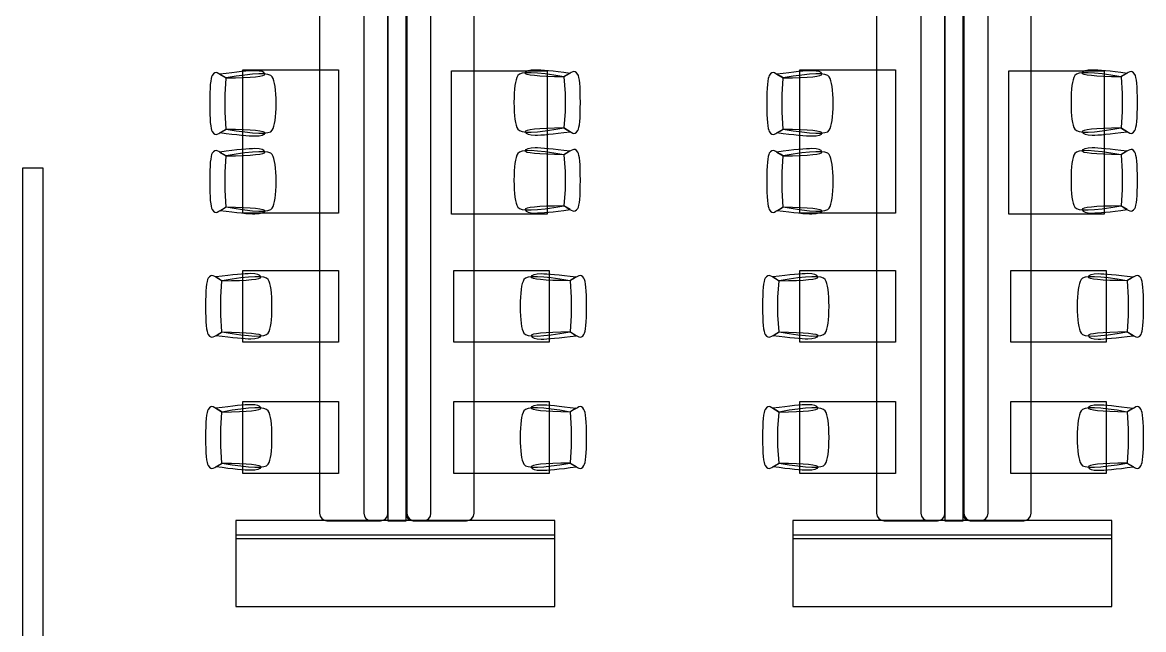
# Model space of a CAD drawing. Extents: x -101 to 1467, y -162 to 1113.
# Drawn here: x 420.7 to 772.4, y 306.6 to 497.2 of the extents above; entities that cross this region are included whole.
import ezdxf

# ---------------------------------------------------------------- set-up
doc = ezdxf.new("R2010")
doc.units = 0
doc.layers.add('Oakfire_Kenosha_2019_V3', color=7, linetype='CONTINUOUS')

msp = doc.modelspace()

# ---------------------------------------------------------------- linework, layer by layer
at = {"layer": 'Oakfire_Kenosha_2019_V3', "color": 7}
for points in [[(513.92, 693.38), (513.92, 343.15)], [(527.8, 693.38), (527.8, 343.15)], [(535.36, 343.15), (535.36, 693.38)], [(535.36, 343.15), (535.36, 693.38)], [(540.94, 693.38), (540.94, 343.15)], [(541.31, 693.38), (541.31, 343.15)], [(548.87, 343.15), (548.87, 693.38)], [(562.38, 343.15), (562.38, 693.38)], [(688.69, 693.38), (688.69, 343.15)], [(702.57, 693.38), (702.57, 343.15)], [(710.13, 343.15), (710.13, 693.38)], [(710.13, 343.15), (710.13, 693.38)], [(715.71, 693.38), (715.71, 343.15)], [(716.08, 693.38), (716.08, 343.15)], [(723.64, 343.15), (723.64, 693.38)], [(737.15, 343.15), (737.15, 693.38)], [(482.64, 481), (484.65, 479.8)], [(484.26, 474.65), (484.58, 479.77)], [(592.54, 481.34), (590.53, 480.14)], [(590.6, 480.17), (590.92, 474.88)], [(657.41, 481), (659.41, 479.8)], [(659.03, 474.65), (659.35, 479.77)], [(767.3, 481.34), (765.3, 480.14)], [(765.37, 480.17), (765.69, 474.88)], [(590.92, 474.88), (590.92, 469.27)], [(765.69, 474.88), (765.69, 469.27)], [(484.26, 469.04), (484.26, 474.65)], [(659.03, 469.04), (659.03, 474.65)], [(484.58, 463.75), (484.26, 469.04)], [(590.92, 469.27), (590.6, 464.15)], [(659.35, 463.75), (659.03, 469.04)], [(765.69, 469.27), (765.37, 464.15)], [(482.64, 462.57), (484.65, 463.78)], [(592.54, 462.92), (590.53, 464.12)], [(657.41, 462.57), (659.41, 463.78)], [(767.3, 462.92), (765.3, 464.12)], [(482.64, 456.55), (484.65, 455.35)], [(484.26, 450.2), (484.58, 455.33)], [(592.54, 456.9), (590.53, 455.7)], [(590.6, 455.72), (590.92, 450.44)], [(657.41, 456.55), (659.41, 455.35)], [(659.03, 450.2), (659.35, 455.33)], [(767.3, 456.9), (765.3, 455.7)], [(765.37, 455.72), (765.69, 450.44)], [(590.92, 450.44), (590.92, 444.83)], [(765.69, 450.44), (765.69, 444.83)], [(484.26, 444.59), (484.26, 450.2)], [(659.03, 444.59), (659.03, 450.2)], [(484.58, 439.3), (484.26, 444.59)], [(590.92, 444.83), (590.6, 439.7)], [(659.35, 439.3), (659.03, 444.59)], [(765.69, 444.83), (765.37, 439.7)], [(482.64, 438.13), (484.65, 439.33)], [(592.54, 438.47), (590.53, 439.67)], [(657.41, 438.13), (659.41, 439.33)], [(767.3, 438.47), (765.3, 439.67)], [(481.36, 417.33), (483.36, 416.13)], [(482.97, 410.97), (483.29, 416.1)], [(594.47, 417.33), (592.46, 416.12)], [(592.53, 416.15), (592.85, 410.86)], [(656.12, 417.33), (658.12, 416.13)], [(657.74, 410.97), (658.06, 416.1)], [(769.23, 417.33), (767.23, 416.12)], [(767.3, 416.15), (767.62, 410.86)], [(482.97, 405.36), (482.97, 410.97)], [(592.85, 410.86), (592.85, 405.25)], [(657.74, 405.36), (657.74, 410.97)], [(767.62, 410.86), (767.62, 405.25)], [(483.29, 400.08), (482.97, 405.36)], [(592.85, 405.25), (592.53, 400.13)], [(658.06, 400.08), (657.74, 405.36)], [(767.62, 405.25), (767.3, 400.13)], [(481.36, 398.9), (483.36, 400.1)], [(594.47, 398.9), (592.46, 400.1)], [(656.12, 398.9), (658.12, 400.1)], [(769.23, 398.9), (767.23, 400.1)], [(481.36, 376.16), (483.36, 374.95)], [(482.97, 369.8), (483.29, 374.93)], [(594.47, 376.15), (592.46, 374.95)], [(592.53, 374.98), (592.85, 369.69)], [(656.12, 376.16), (658.12, 374.95)], [(657.74, 369.8), (658.06, 374.93)], [(769.23, 376.15), (767.23, 374.95)], [(767.3, 374.98), (767.62, 369.69)], [(482.97, 364.19), (482.97, 369.8)], [(592.85, 369.69), (592.85, 364.08)], [(657.74, 364.19), (657.74, 369.8)], [(767.62, 369.69), (767.62, 364.08)], [(483.29, 358.91), (482.97, 364.19)], [(592.85, 364.08), (592.53, 358.95)], [(658.06, 358.91), (657.74, 364.19)], [(767.62, 364.08), (767.3, 358.95)], [(481.36, 357.73), (483.36, 358.93)], [(594.47, 357.73), (592.46, 358.93)], [(656.12, 357.73), (658.12, 358.93)], [(769.23, 357.73), (767.23, 358.93)], [(516.24, 340.83), (533.04, 340.83)], [(530.12, 340.83), (533.04, 340.83)], [(543.26, 340.83), (560.06, 340.83)], [(543.63, 340.83), (546.55, 340.83)], [(691.01, 340.83), (707.81, 340.83)], [(704.88, 340.83), (707.81, 340.83)], [(718.03, 340.83), (734.83, 340.83)], [(718.39, 340.83), (721.32, 340.83)]]:
    msp.add_lwpolyline(points, dxfattribs=at)
for points in [[(535.36, 340.83), (541.05, 340.83), (541.05, 695.69), (535.36, 695.69)], [(710.13, 340.83), (715.81, 340.83), (715.81, 695.69), (710.13, 695.69)], [(489.87, 482.41), (519.83, 482.41), (519.83, 437.39), (489.87, 437.39)], [(585.31, 437.06), (555.35, 437.06), (555.35, 482.09), (585.31, 482.09)], [(664.63, 482.41), (694.6, 482.41), (694.6, 437.39), (664.63, 437.39)], [(760.08, 437.06), (730.12, 437.06), (730.12, 482.09), (760.08, 482.09)], [(427.18, 451.54), (420.69, 451.54), (420.69, 231.31), (427.18, 231.31)], [(489.87, 419.37), (519.83, 419.37), (519.83, 396.86), (489.87, 396.86)], [(585.95, 396.86), (555.99, 396.86), (555.99, 419.37), (585.95, 419.37)], [(664.63, 419.37), (694.6, 419.37), (694.6, 396.86), (664.63, 396.86)], [(760.72, 396.86), (730.76, 396.86), (730.76, 419.37), (760.72, 419.37)], [(489.87, 378.2), (519.83, 378.2), (519.83, 355.69), (489.87, 355.69)], [(585.95, 355.69), (555.99, 355.69), (555.99, 378.2), (585.95, 378.2)], [(664.63, 378.2), (694.6, 378.2), (694.6, 355.69), (664.63, 355.69)], [(760.72, 355.69), (730.76, 355.69), (730.76, 378.2), (760.72, 378.2)], [(487.64, 335.25), (587.68, 335.25), (587.68, 340.94), (487.64, 340.94)], [(662.41, 335.25), (762.45, 335.25), (762.45, 340.94), (662.41, 340.94)], [(487.64, 313.86), (587.68, 313.86), (587.68, 336.33), (487.64, 336.33)], [(662.41, 313.86), (762.45, 313.86), (762.45, 336.33), (662.41, 336.33)]]:
    msp.add_lwpolyline(points, close=True, dxfattribs=at)
for points in [[(493.64, 482.06), (491.72, 482.07), (488.06, 481.71), (482.64, 481)], [(496.77, 481.02), (496.6, 481.71), (495.56, 482.06), (493.64, 482.06)], [(578.41, 481.37), (578.58, 482.06), (579.62, 482.41), (581.54, 482.41)], [(581.54, 482.41), (583.46, 482.41), (587.12, 482.06), (592.54, 481.34)], [(594.94, 480.94), (594.41, 481.75), (593.87, 482.01), (593.34, 481.75)], [(668.41, 482.06), (666.49, 482.07), (662.82, 481.71), (657.41, 481)], [(671.53, 481.02), (671.37, 481.71), (670.33, 482.06), (668.41, 482.06)], [(753.18, 481.37), (753.34, 482.06), (754.39, 482.41), (756.3, 482.41)], [(756.3, 482.41), (758.22, 482.41), (761.89, 482.06), (767.3, 481.34)], [(769.71, 480.94), (769.17, 481.75), (768.64, 482.01), (768.1, 481.75)], [(480.24, 480.6), (479.71, 479.8), (479.44, 476.86), (479.44, 471.79)], [(481.84, 481.4), (481.31, 481.67), (480.78, 481.4), (480.24, 480.6)], [(484.65, 479.8), (483.31, 480.6), (482.38, 481.13), (481.84, 481.4)], [(499.07, 480.2), (498.27, 481.53), (493.46, 481.4), (484.65, 479.8)], [(484.65, 479.8), (492.89, 479.92), (496.93, 480.33), (496.77, 481.02)], [(500.27, 471.79), (500.27, 476.06), (499.87, 478.86), (499.07, 480.2)], [(576.11, 480.54), (575.31, 479.21), (574.91, 476.41), (574.91, 472.13)], [(590.53, 480.14), (581.72, 481.75), (576.91, 481.88), (576.11, 480.54)], [(590.53, 480.14), (582.29, 480.27), (578.25, 480.68), (578.41, 481.37)], [(593.34, 481.75), (592.8, 481.48), (591.87, 480.94), (590.53, 480.14)], [(595.74, 472.13), (595.74, 477.21), (595.47, 480.14), (594.94, 480.94)], [(655.01, 480.6), (654.47, 479.8), (654.21, 476.86), (654.21, 471.79)], [(656.61, 481.4), (656.08, 481.67), (655.54, 481.4), (655.01, 480.6)], [(659.41, 479.8), (658.08, 480.6), (657.15, 481.13), (656.61, 481.4)], [(673.83, 480.2), (673.03, 481.53), (668.23, 481.4), (659.41, 479.8)], [(659.41, 479.8), (667.66, 479.92), (671.7, 480.33), (671.53, 481.02)], [(675.04, 471.79), (675.04, 476.06), (674.64, 478.86), (673.83, 480.2)], [(750.88, 480.54), (750.08, 479.21), (749.68, 476.41), (749.68, 472.13)], [(765.3, 480.14), (756.49, 481.75), (751.68, 481.88), (750.88, 480.54)], [(765.3, 480.14), (757.06, 480.27), (753.02, 480.68), (753.18, 481.37)], [(768.1, 481.75), (767.57, 481.48), (766.63, 480.94), (765.3, 480.14)], [(770.51, 472.13), (770.51, 477.21), (770.24, 480.14), (769.71, 480.94)], [(479.44, 471.79), (479.44, 466.71), (479.71, 463.78), (480.24, 462.97)], [(499.07, 463.37), (499.87, 464.71), (500.27, 467.51), (500.27, 471.79)], [(574.91, 472.13), (574.91, 467.86), (575.31, 465.06), (576.11, 463.72)], [(594.94, 463.32), (595.47, 464.12), (595.74, 467.06), (595.74, 472.13)], [(654.21, 471.79), (654.21, 466.71), (654.47, 463.78), (655.01, 462.97)], [(673.83, 463.37), (674.64, 464.71), (675.04, 467.51), (675.04, 471.79)], [(749.68, 472.13), (749.68, 467.86), (750.08, 465.06), (750.88, 463.72)], [(769.71, 463.32), (770.24, 464.12), (770.51, 467.06), (770.51, 472.13)], [(480.24, 462.97), (480.78, 462.17), (481.31, 461.91), (481.84, 462.17)], [(481.84, 462.17), (482.38, 462.44), (483.31, 462.97), (484.65, 463.78)], [(493.64, 461.51), (491.72, 461.5), (488.06, 461.86), (482.64, 462.57)], [(484.65, 463.78), (493.46, 462.17), (498.27, 462.04), (499.07, 463.37)], [(484.65, 463.78), (492.89, 463.65), (496.93, 463.24), (496.77, 462.55)], [(496.77, 462.55), (496.6, 461.86), (495.56, 461.51), (493.64, 461.51)], [(576.11, 463.72), (576.91, 462.39), (581.72, 462.52), (590.53, 464.12)], [(590.53, 464.12), (582.29, 464), (578.25, 463.59), (578.41, 462.9)], [(578.41, 462.9), (578.58, 462.21), (579.62, 461.86), (581.54, 461.85)], [(581.54, 461.85), (583.46, 461.85), (587.12, 462.21), (592.54, 462.92)], [(590.53, 464.12), (591.87, 463.32), (592.8, 462.79), (593.34, 462.52)], [(593.34, 462.52), (593.87, 462.25), (594.41, 462.52), (594.94, 463.32)], [(655.01, 462.97), (655.54, 462.17), (656.08, 461.91), (656.61, 462.17)], [(656.61, 462.17), (657.15, 462.44), (658.08, 462.97), (659.41, 463.78)], [(668.41, 461.51), (666.49, 461.5), (662.82, 461.86), (657.41, 462.57)], [(659.41, 463.78), (668.23, 462.17), (673.03, 462.04), (673.83, 463.37)], [(659.41, 463.78), (667.66, 463.65), (671.7, 463.24), (671.53, 462.55)], [(671.53, 462.55), (671.37, 461.86), (670.33, 461.51), (668.41, 461.51)], [(750.88, 463.72), (751.68, 462.39), (756.49, 462.52), (765.3, 464.12)], [(765.3, 464.12), (757.06, 464), (753.02, 463.59), (753.18, 462.9)], [(753.18, 462.9), (753.34, 462.21), (754.39, 461.86), (756.3, 461.85)], [(756.3, 461.85), (758.22, 461.85), (761.89, 462.21), (767.3, 462.92)], [(765.3, 464.12), (766.63, 463.32), (767.57, 462.79), (768.1, 462.52)], [(768.1, 462.52), (768.64, 462.25), (769.17, 462.52), (769.71, 463.32)], [(493.64, 457.62), (491.72, 457.62), (488.06, 457.27), (482.64, 456.55)], [(496.77, 456.58), (496.6, 457.27), (495.56, 457.61), (493.64, 457.62)], [(590.53, 455.7), (581.72, 457.3), (576.91, 457.43), (576.11, 456.1)], [(578.41, 456.92), (578.58, 457.61), (579.62, 457.96), (581.54, 457.96)], [(581.54, 457.96), (583.46, 457.97), (587.12, 457.61), (592.54, 456.9)], [(593.34, 457.3), (592.8, 457.03), (591.87, 456.5), (590.53, 455.7)], [(594.94, 456.5), (594.41, 457.3), (593.87, 457.57), (593.34, 457.3)], [(668.41, 457.62), (666.49, 457.62), (662.82, 457.27), (657.41, 456.55)], [(671.53, 456.58), (671.37, 457.27), (670.33, 457.61), (668.41, 457.62)], [(765.3, 455.7), (756.49, 457.3), (751.68, 457.43), (750.88, 456.1)], [(753.18, 456.92), (753.34, 457.61), (754.39, 457.96), (756.3, 457.96)], [(756.3, 457.96), (758.22, 457.97), (761.89, 457.61), (767.3, 456.9)], [(768.1, 457.3), (767.57, 457.03), (766.63, 456.5), (765.3, 455.7)], [(769.71, 456.5), (769.17, 457.3), (768.64, 457.57), (768.1, 457.3)], [(480.24, 456.15), (479.71, 455.35), (479.44, 452.41), (479.44, 447.34)], [(481.84, 456.95), (481.31, 457.22), (480.78, 456.95), (480.24, 456.15)], [(484.65, 455.35), (483.31, 456.15), (482.38, 456.69), (481.84, 456.95)], [(499.07, 455.75), (498.27, 457.09), (493.46, 456.95), (484.65, 455.35)], [(484.65, 455.35), (492.89, 455.48), (496.93, 455.89), (496.77, 456.58)], [(500.27, 447.34), (500.27, 451.61), (499.87, 454.42), (499.07, 455.75)], [(576.11, 456.1), (575.31, 454.76), (574.91, 451.96), (574.91, 447.69)], [(590.53, 455.7), (582.29, 455.82), (578.25, 456.23), (578.41, 456.92)], [(595.74, 447.69), (595.74, 452.76), (595.47, 455.7), (594.94, 456.5)], [(655.01, 456.15), (654.47, 455.35), (654.21, 452.41), (654.21, 447.34)], [(656.61, 456.95), (656.08, 457.22), (655.54, 456.95), (655.01, 456.15)], [(659.41, 455.35), (658.08, 456.15), (657.15, 456.69), (656.61, 456.95)], [(673.83, 455.75), (673.03, 457.09), (668.23, 456.95), (659.41, 455.35)], [(659.41, 455.35), (667.66, 455.48), (671.7, 455.89), (671.53, 456.58)], [(675.04, 447.34), (675.04, 451.61), (674.64, 454.42), (673.83, 455.75)], [(750.88, 456.1), (750.08, 454.76), (749.68, 451.96), (749.68, 447.69)], [(765.3, 455.7), (757.06, 455.82), (753.02, 456.23), (753.18, 456.92)], [(770.51, 447.69), (770.51, 452.76), (770.24, 455.7), (769.71, 456.5)], [(479.44, 447.34), (479.44, 442.27), (479.71, 439.33), (480.24, 438.53)], [(499.07, 438.93), (499.87, 440.26), (500.27, 443.07), (500.27, 447.34)], [(574.91, 447.69), (574.91, 443.41), (575.31, 440.61), (576.11, 439.27)], [(594.94, 438.87), (595.47, 439.67), (595.74, 442.61), (595.74, 447.69)], [(654.21, 447.34), (654.21, 442.27), (654.47, 439.33), (655.01, 438.53)], [(673.83, 438.93), (674.64, 440.26), (675.04, 443.07), (675.04, 447.34)], [(749.68, 447.69), (749.68, 443.41), (750.08, 440.61), (750.88, 439.27)], [(769.71, 438.87), (770.24, 439.67), (770.51, 442.61), (770.51, 447.69)], [(480.24, 438.53), (480.78, 437.73), (481.31, 437.46), (481.84, 437.73)], [(481.84, 437.73), (482.38, 437.99), (483.31, 438.53), (484.65, 439.33)], [(493.64, 437.06), (491.72, 437.06), (488.06, 437.41), (482.64, 438.13)], [(484.65, 439.33), (493.46, 437.73), (498.27, 437.59), (499.07, 438.93)], [(484.65, 439.33), (492.89, 439.2), (496.93, 438.79), (496.77, 438.1)], [(496.77, 438.1), (496.6, 437.41), (495.56, 437.07), (493.64, 437.06)], [(576.11, 439.27), (576.91, 437.94), (581.72, 438.07), (590.53, 439.67)], [(590.53, 439.67), (582.29, 439.55), (578.25, 439.14), (578.41, 438.45)], [(578.41, 438.45), (578.58, 437.76), (579.62, 437.41), (581.54, 437.41)], [(581.54, 437.41), (583.46, 437.41), (587.12, 437.76), (592.54, 438.47)], [(590.53, 439.67), (591.87, 438.87), (592.8, 438.34), (593.34, 438.07)], [(593.34, 438.07), (593.87, 437.81), (594.41, 438.07), (594.94, 438.87)], [(655.01, 438.53), (655.54, 437.73), (656.08, 437.46), (656.61, 437.73)], [(656.61, 437.73), (657.15, 437.99), (658.08, 438.53), (659.41, 439.33)], [(668.41, 437.06), (666.49, 437.06), (662.82, 437.41), (657.41, 438.13)], [(659.41, 439.33), (668.23, 437.73), (673.03, 437.59), (673.83, 438.93)], [(659.41, 439.33), (667.66, 439.2), (671.7, 438.79), (671.53, 438.1)], [(671.53, 438.1), (671.37, 437.41), (670.33, 437.07), (668.41, 437.06)], [(750.88, 439.27), (751.68, 437.94), (756.49, 438.07), (765.3, 439.67)], [(765.3, 439.67), (757.06, 439.55), (753.02, 439.14), (753.18, 438.45)], [(753.18, 438.45), (753.34, 437.76), (754.39, 437.41), (756.3, 437.41)], [(756.3, 437.41), (758.22, 437.41), (761.89, 437.76), (767.3, 438.47)], [(765.3, 439.67), (766.63, 438.87), (767.57, 438.34), (768.1, 438.07)], [(768.1, 438.07), (768.64, 437.81), (769.17, 438.07), (769.71, 438.87)], [(478.95, 416.93), (478.42, 416.13), (478.15, 413.19), (478.15, 408.11)], [(480.55, 417.73), (480.02, 417.99), (479.49, 417.73), (478.95, 416.93)], [(483.36, 416.13), (482.02, 416.93), (481.09, 417.46), (480.55, 417.73)], [(492.36, 418.39), (490.44, 418.39), (486.77, 418.04), (481.36, 417.33)], [(497.78, 416.53), (496.98, 417.86), (492.17, 417.73), (483.36, 416.13)], [(483.36, 416.13), (491.6, 416.25), (495.64, 416.66), (495.48, 417.35)], [(495.48, 417.35), (495.31, 418.04), (494.27, 418.39), (492.36, 418.39)], [(498.98, 408.11), (498.98, 412.39), (498.58, 415.19), (497.78, 416.53)], [(578.04, 416.52), (577.24, 415.19), (576.84, 412.39), (576.84, 408.11)], [(592.46, 416.12), (583.65, 417.73), (578.84, 417.86), (578.04, 416.52)], [(592.46, 416.12), (584.22, 416.25), (580.18, 416.66), (580.34, 417.35)], [(580.34, 417.35), (580.51, 418.04), (581.55, 418.39), (583.47, 418.39)], [(583.47, 418.39), (585.39, 418.39), (589.05, 418.04), (594.47, 417.33)], [(595.27, 417.73), (594.73, 417.46), (593.8, 416.93), (592.46, 416.12)], [(596.87, 416.93), (596.34, 417.73), (595.8, 417.99), (595.27, 417.73)], [(597.67, 408.11), (597.67, 413.19), (597.4, 416.12), (596.87, 416.93)], [(653.72, 416.93), (653.18, 416.13), (652.92, 413.19), (652.92, 408.11)], [(655.32, 417.73), (654.79, 417.99), (654.25, 417.73), (653.72, 416.93)], [(658.12, 416.13), (656.79, 416.93), (655.86, 417.46), (655.32, 417.73)], [(667.12, 418.39), (665.2, 418.39), (661.54, 418.04), (656.12, 417.33)], [(672.55, 416.53), (671.74, 417.86), (666.94, 417.73), (658.12, 416.13)], [(658.12, 416.13), (666.37, 416.25), (670.41, 416.66), (670.24, 417.35)], [(670.24, 417.35), (670.08, 418.04), (669.04, 418.39), (667.12, 418.39)], [(673.75, 408.11), (673.75, 412.39), (673.35, 415.19), (672.55, 416.53)], [(752.81, 416.52), (752.01, 415.19), (751.61, 412.39), (751.61, 408.11)], [(767.23, 416.12), (758.42, 417.73), (753.61, 417.86), (752.81, 416.52)], [(767.23, 416.12), (758.99, 416.25), (754.95, 416.66), (755.11, 417.35)], [(755.11, 417.35), (755.27, 418.04), (756.32, 418.39), (758.23, 418.39)], [(758.23, 418.39), (760.15, 418.39), (763.82, 418.04), (769.23, 417.33)], [(770.03, 417.73), (769.5, 417.46), (768.56, 416.93), (767.23, 416.12)], [(771.64, 416.93), (771.1, 417.73), (770.57, 417.99), (770.03, 417.73)], [(772.44, 408.11), (772.44, 413.19), (772.17, 416.12), (771.64, 416.93)], [(478.15, 408.11), (478.15, 403.04), (478.42, 400.1), (478.95, 399.3)], [(497.78, 399.7), (498.58, 401.04), (498.98, 403.84), (498.98, 408.11)], [(576.84, 408.11), (576.84, 403.84), (577.24, 401.04), (578.04, 399.7)], [(596.87, 399.3), (597.4, 400.1), (597.67, 403.04), (597.67, 408.11)], [(652.92, 408.11), (652.92, 403.04), (653.18, 400.1), (653.72, 399.3)], [(672.55, 399.7), (673.35, 401.04), (673.75, 403.84), (673.75, 408.11)], [(751.61, 408.11), (751.61, 403.84), (752.01, 401.04), (752.81, 399.7)], [(771.64, 399.3), (772.17, 400.1), (772.44, 403.04), (772.44, 408.11)], [(478.95, 399.3), (479.49, 398.5), (480.02, 398.23), (480.55, 398.5)], [(480.55, 398.5), (481.09, 398.77), (482.02, 399.3), (483.36, 400.1)], [(492.36, 397.84), (490.44, 397.83), (486.77, 398.19), (481.36, 398.9)], [(483.36, 400.1), (492.17, 398.5), (496.98, 398.37), (497.78, 399.7)], [(483.36, 400.1), (491.6, 399.98), (495.64, 399.57), (495.48, 398.88)], [(495.48, 398.88), (495.31, 398.19), (494.27, 397.84), (492.36, 397.84)], [(578.04, 399.7), (578.84, 398.37), (583.65, 398.5), (592.46, 400.1)], [(592.46, 400.1), (584.22, 399.98), (580.18, 399.57), (580.34, 398.88)], [(580.34, 398.88), (580.51, 398.19), (581.55, 397.84), (583.47, 397.84)], [(583.47, 397.84), (585.39, 397.83), (589.05, 398.19), (594.47, 398.9)], [(592.46, 400.1), (593.8, 399.3), (594.73, 398.77), (595.27, 398.5)], [(595.27, 398.5), (595.8, 398.23), (596.34, 398.5), (596.87, 399.3)], [(653.72, 399.3), (654.25, 398.5), (654.79, 398.23), (655.32, 398.5)], [(655.32, 398.5), (655.86, 398.77), (656.79, 399.3), (658.12, 400.1)], [(667.12, 397.84), (665.2, 397.83), (661.54, 398.19), (656.12, 398.9)], [(658.12, 400.1), (666.94, 398.5), (671.74, 398.37), (672.55, 399.7)], [(658.12, 400.1), (666.37, 399.98), (670.41, 399.57), (670.24, 398.88)], [(670.24, 398.88), (670.08, 398.19), (669.04, 397.84), (667.12, 397.84)], [(752.81, 399.7), (753.61, 398.37), (758.42, 398.5), (767.23, 400.1)], [(767.23, 400.1), (758.99, 399.98), (754.95, 399.57), (755.11, 398.88)], [(755.11, 398.88), (755.27, 398.19), (756.32, 397.84), (758.23, 397.84)], [(758.23, 397.84), (760.15, 397.83), (763.82, 398.19), (769.23, 398.9)], [(767.23, 400.1), (768.56, 399.3), (769.5, 398.77), (770.03, 398.5)], [(770.03, 398.5), (770.57, 398.23), (771.1, 398.5), (771.64, 399.3)], [(480.55, 376.56), (480.02, 376.82), (479.49, 376.56), (478.95, 375.75)], [(483.36, 374.95), (482.02, 375.75), (481.09, 376.29), (480.55, 376.56)], [(492.36, 377.22), (490.44, 377.22), (486.77, 376.87), (481.36, 376.16)], [(497.78, 375.35), (496.98, 376.69), (492.17, 376.56), (483.36, 374.95)], [(495.48, 376.18), (495.31, 376.87), (494.27, 377.22), (492.36, 377.22)], [(592.46, 374.95), (583.65, 376.55), (578.84, 376.69), (578.04, 375.35)], [(580.34, 376.18), (580.51, 376.87), (581.55, 377.21), (583.47, 377.22)], [(583.47, 377.22), (585.39, 377.22), (589.05, 376.87), (594.47, 376.15)], [(595.27, 376.55), (594.73, 376.29), (593.8, 375.75), (592.46, 374.95)], [(596.87, 375.75), (596.34, 376.55), (595.8, 376.82), (595.27, 376.55)], [(655.32, 376.56), (654.79, 376.82), (654.25, 376.56), (653.72, 375.75)], [(658.12, 374.95), (656.79, 375.75), (655.86, 376.29), (655.32, 376.56)], [(667.12, 377.22), (665.2, 377.22), (661.54, 376.87), (656.12, 376.16)], [(672.55, 375.35), (671.74, 376.69), (666.94, 376.56), (658.12, 374.95)], [(670.24, 376.18), (670.08, 376.87), (669.04, 377.22), (667.12, 377.22)], [(767.23, 374.95), (758.42, 376.55), (753.61, 376.69), (752.81, 375.35)], [(755.11, 376.18), (755.27, 376.87), (756.32, 377.21), (758.23, 377.22)], [(758.23, 377.22), (760.15, 377.22), (763.82, 376.87), (769.23, 376.15)], [(770.03, 376.55), (769.5, 376.29), (768.56, 375.75), (767.23, 374.95)], [(771.64, 375.75), (771.1, 376.55), (770.57, 376.82), (770.03, 376.55)], [(478.95, 375.75), (478.42, 374.95), (478.15, 372.02), (478.15, 366.94)], [(483.36, 374.95), (491.6, 375.08), (495.64, 375.49), (495.48, 376.18)], [(498.98, 366.94), (498.98, 371.21), (498.58, 374.02), (497.78, 375.35)], [(578.04, 375.35), (577.24, 374.02), (576.84, 371.21), (576.84, 366.94)], [(592.46, 374.95), (584.22, 375.08), (580.18, 375.49), (580.34, 376.18)], [(597.67, 366.94), (597.67, 372.02), (597.4, 374.95), (596.87, 375.75)], [(653.72, 375.75), (653.18, 374.95), (652.92, 372.02), (652.92, 366.94)], [(658.12, 374.95), (666.37, 375.08), (670.41, 375.49), (670.24, 376.18)], [(673.75, 366.94), (673.75, 371.21), (673.35, 374.02), (672.55, 375.35)], [(752.81, 375.35), (752.01, 374.02), (751.61, 371.21), (751.61, 366.94)], [(767.23, 374.95), (758.99, 375.08), (754.95, 375.49), (755.11, 376.18)], [(772.44, 366.94), (772.44, 372.02), (772.17, 374.95), (771.64, 375.75)], [(478.15, 366.94), (478.15, 361.87), (478.42, 358.93), (478.95, 358.13)], [(497.78, 358.53), (498.58, 359.86), (498.98, 362.67), (498.98, 366.94)], [(576.84, 366.94), (576.84, 362.67), (577.24, 359.87), (578.04, 358.53)], [(596.87, 358.13), (597.4, 358.93), (597.67, 361.87), (597.67, 366.94)], [(652.92, 366.94), (652.92, 361.87), (653.18, 358.93), (653.72, 358.13)], [(672.55, 358.53), (673.35, 359.86), (673.75, 362.67), (673.75, 366.94)], [(751.61, 366.94), (751.61, 362.67), (752.01, 359.87), (752.81, 358.53)], [(771.64, 358.13), (772.17, 358.93), (772.44, 361.87), (772.44, 366.94)], [(480.55, 357.33), (481.09, 357.59), (482.02, 358.13), (483.36, 358.93)], [(483.36, 358.93), (492.17, 357.33), (496.98, 357.19), (497.78, 358.53)], [(483.36, 358.93), (491.6, 358.8), (495.64, 358.4), (495.48, 357.7)], [(578.04, 358.53), (578.84, 357.19), (583.65, 357.33), (592.46, 358.93)], [(592.46, 358.93), (584.22, 358.8), (580.18, 358.4), (580.34, 357.7)], [(592.46, 358.93), (593.8, 358.13), (594.73, 357.59), (595.27, 357.33)], [(655.32, 357.33), (655.86, 357.59), (656.79, 358.13), (658.12, 358.93)], [(658.12, 358.93), (666.94, 357.33), (671.74, 357.19), (672.55, 358.53)], [(658.12, 358.93), (666.37, 358.8), (670.41, 358.4), (670.24, 357.7)], [(752.81, 358.53), (753.61, 357.19), (758.42, 357.33), (767.23, 358.93)], [(767.23, 358.93), (758.99, 358.8), (754.95, 358.4), (755.11, 357.7)], [(767.23, 358.93), (768.56, 358.13), (769.5, 357.59), (770.03, 357.33)], [(478.95, 358.13), (479.49, 357.33), (480.02, 357.06), (480.55, 357.33)], [(492.36, 356.66), (490.44, 356.66), (486.77, 357.01), (481.36, 357.73)], [(495.48, 357.7), (495.31, 357.01), (494.27, 356.67), (492.36, 356.66)], [(580.34, 357.7), (580.51, 357.01), (581.55, 356.67), (583.47, 356.66)], [(583.47, 356.66), (585.39, 356.66), (589.05, 357.01), (594.47, 357.73)], [(595.27, 357.33), (595.8, 357.06), (596.34, 357.33), (596.87, 358.13)], [(653.72, 358.13), (654.25, 357.33), (654.79, 357.06), (655.32, 357.33)], [(667.12, 356.66), (665.2, 356.66), (661.54, 357.01), (656.12, 357.73)], [(670.24, 357.7), (670.08, 357.01), (669.04, 356.67), (667.12, 356.66)], [(755.11, 357.7), (755.27, 357.01), (756.32, 356.67), (758.23, 356.66)], [(758.23, 356.66), (760.15, 356.66), (763.82, 357.01), (769.23, 357.73)], [(770.03, 357.33), (770.57, 357.06), (771.1, 357.33), (771.64, 358.13)], [(513.92, 343.15), (513.92, 341.87), (514.97, 340.83), (516.24, 340.83)], [(527.8, 343.15), (527.8, 341.87), (528.84, 340.83), (530.12, 340.83)], [(533.04, 340.83), (534.32, 340.83), (535.36, 341.87), (535.36, 343.15)], [(533.04, 340.83), (534.32, 340.83), (535.36, 341.87), (535.36, 343.15)], [(540.94, 343.15), (540.94, 341.87), (541.99, 340.83), (543.26, 340.83)], [(541.31, 343.15), (541.31, 341.87), (542.35, 340.83), (543.63, 340.83)], [(546.55, 340.83), (547.83, 340.83), (548.87, 341.87), (548.87, 343.15)], [(560.06, 340.83), (561.34, 340.83), (562.38, 341.87), (562.38, 343.15)], [(688.69, 343.15), (688.69, 341.87), (689.73, 340.83), (691.01, 340.83)], [(702.57, 343.15), (702.57, 341.87), (703.61, 340.83), (704.88, 340.83)], [(707.81, 340.83), (709.08, 340.83), (710.13, 341.87), (710.13, 343.15)], [(707.81, 340.83), (709.08, 340.83), (710.13, 341.87), (710.13, 343.15)], [(715.71, 343.15), (715.71, 341.87), (716.75, 340.83), (718.03, 340.83)], [(716.08, 343.15), (716.08, 341.87), (717.12, 340.83), (718.39, 340.83)], [(721.32, 340.83), (722.59, 340.83), (723.64, 341.87), (723.64, 343.15)], [(734.83, 340.83), (736.1, 340.83), (737.15, 341.87), (737.15, 343.15)]]:
    msp.add_open_spline(points, degree=3, dxfattribs=at)

doc.saveas('drawing.dxf')
